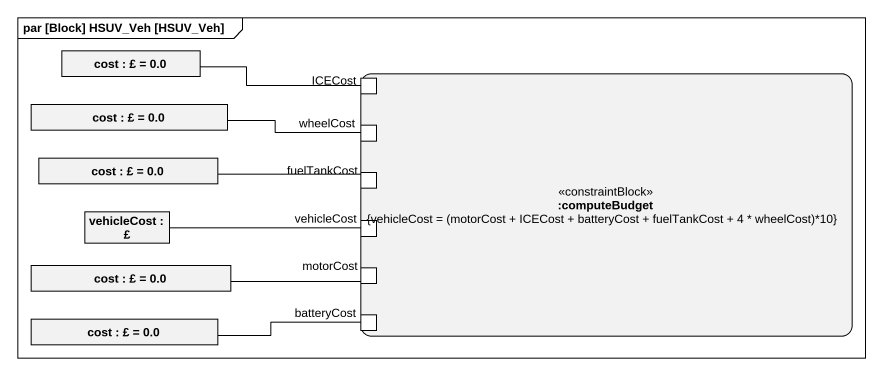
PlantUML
@startuml
mainframe par [Block] HSUV_Veh [HSUV_Veh]
rectangle "cost : £ = 0.0" as cost
rectangle "cost : £ = 0.0" as cost_2
rectangle ":computeBudget\n{vehicleCost = (motorCost + ICECost + batteryCost + fuelTankCost + 4 * wheelCost)*10}" as computeBudget <<constraintBlock>> {
  port ICECost
  port wheelCost
  port fuelTankCost
  port "vehicleCost" as vehicleCost_2
  port motorCost
  port batteryCost
}
rectangle "cost : £ = 0.0" as cost_3
rectangle "vehicleCost : £" as vehicleCost
rectangle "cost : £ = 0.0" as cost_4
rectangle "cost : £ = 0.0" as cost_5
cost -right- ICECost
cost_2 -right- wheelCost
cost_3 -right- fuelTankCost
vehicleCost -right- vehicleCost_2
cost_4 -right- motorCost
cost_5 -right- batteryCost
@enduml
